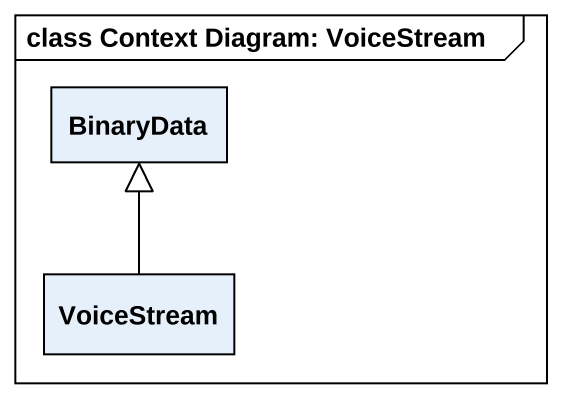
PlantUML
@startuml
mainframe class Context Diagram: VoiceStream
hide circle
hide empty members
class BinaryData
class VoiceStream
VoiceStream -up-|> BinaryData
@enduml
